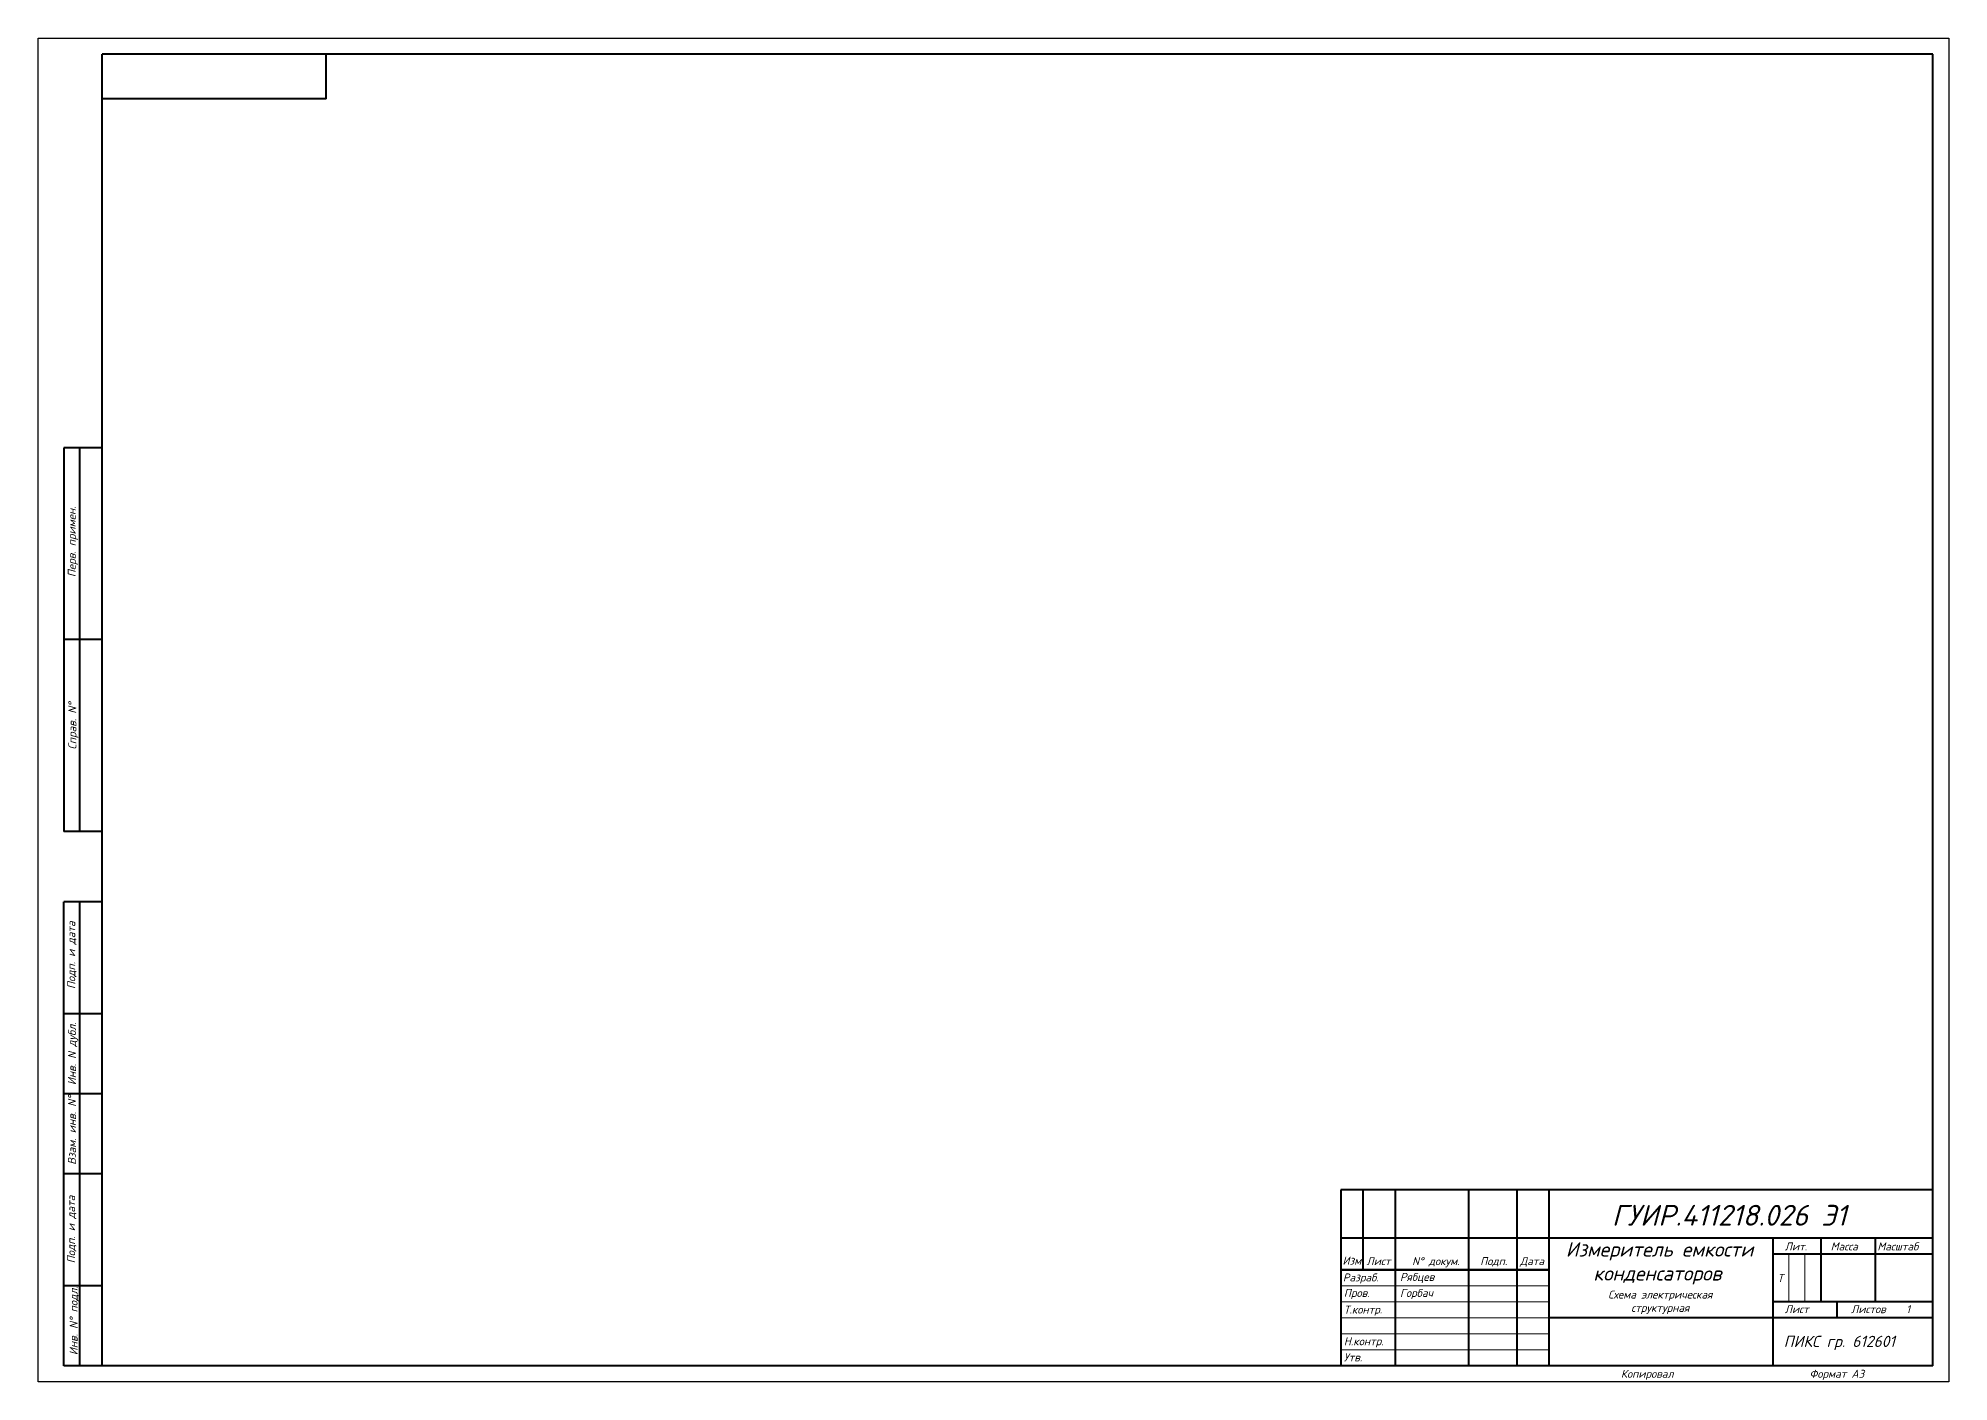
# Model space of a CAD drawing. Header units: millimetres. Extents: x 854 to 2227, y 131 to 625.
# Drawn here: x 854 to 1451, y 131 to 551 of the extents above; entities that cross this region are included whole.
import ezdxf

# ---------------------------------------------------------------- set-up
doc = ezdxf.new("R2010")
doc.units = ezdxf.units.MM
doc.layers.add('KONTUR', color=7, linetype='Continuous')
doc.layers.add('PDF _текст', color=7, linetype='Continuous')
for name, color, linetype, lineweight in [('Основная', 7, 'Continuous', 40), ('текст', 7, 'Continuous', 30), ('тонкая', 7, 'Continuous', 20)]:
    doc.layers.add(name, color=color, linetype=linetype, lineweight=lineweight)
doc.styles.add('PDF ISOCPEUR Italic', font='isocpeui.ttf')

msp = doc.modelspace()

# ---------------------------------------------------------------- linework, layer by layer
at = {"lineweight": 50}
msp.add_line((1326.21, 165.92), (1261.21, 165.92), dxfattribs=at)
at = {"layer": 'KONTUR'}
for p, q in [((854.21, 130.92), (854.21, 550.92)), ((854.21, 550.92), (1451.21, 550.92)), ((1451.21, 550.92), (1451.21, 130.92)), ((1451.21, 130.92), (854.21, 130.92))]:
    msp.add_line(p, q, dxfattribs=at)
at = {"layer": 'Основная'}
for p, q in [((874.21, 175.92), (874.21, 545.92)), ((1446.21, 545.92), (874.21, 545.92)), ((944.21, 531.92), (944.21, 545.92)), ((1446.21, 135.92), (1446.21, 545.92)), ((944.21, 531.92), (874.21, 531.92)), ((862.21, 422.92), (862.21, 302.92)), ((874.21, 422.92), (862.21, 422.92)), ((867.21, 302.92), (867.21, 422.92)), ((874.21, 362.92), (862.21, 362.92)), ((874.21, 302.92), (862.21, 302.92)), ((862.21, 135.92), (862.21, 280.92)), ((874.21, 280.92), (862.21, 280.92)), ((867.21, 135.92), (867.21, 280.92)), ((874.21, 245.92), (862.21, 245.92)), ((874.21, 220.92), (862.21, 220.92)), ((874.21, 195.92), (862.21, 195.92)), ((1261.21, 190.92), (1261.21, 135.92)), ((1446.21, 190.92), (1261.21, 190.92)), ((1268.21, 165.92), (1268.21, 190.92)), ((1278.21, 190.92), (1278.21, 135.92)), ((1301.21, 135.92), (1301.21, 190.92)), ((1316.21, 190.92), (1316.21, 135.92)), ((1326.21, 190.92), (1326.21, 135.92)), ((874.21, 135.92), (874.21, 175.92)), ((1261.21, 175.92), (1446.21, 175.92)), ((1396.21, 175.92), (1396.21, 135.92)), ((1411.21, 175.92), (1411.21, 155.92)), ((1428.21, 175.92), (1428.21, 155.92)), ((1396.21, 170.92), (1446.21, 170.92)), ((874.21, 160.92), (862.21, 160.92)), ((1446.21, 155.92), (1396.21, 155.92)), ((1416.21, 155.92), (1416.21, 150.92)), ((1446.21, 150.92), (1326.21, 150.92)), ((1446.21, 135.92), (862.21, 135.92))]:
    msp.add_line(p, q, dxfattribs=at)
at = {"layer": 'тонкая'}
for p, q in [((1401.19, 170.71), (1401.19, 155.92)), ((1406.27, 170.71), (1406.27, 155.92)), ((1261.21, 160.92), (1326.21, 160.92)), ((1326.21, 155.92), (1261.21, 155.92)), ((1326.21, 150.92), (1261.21, 150.92))]:
    msp.add_line(p, q, dxfattribs=at)
for points in [[(1261.21, 145.92), (1326.21, 145.92)], [(1261.21, 140.92), (1326.21, 140.92)]]:
    msp.add_lwpolyline(points, dxfattribs=at)

# ---------------------------------------------------------------- texts
at = {"linetype": 'ByBlock', "insert": (1341.15, 159.44), "char_height": 2.5, "attachment_point": 1}
msp.add_mtext_dynamic_manual_height_columns('\\pxqc;{\\fISOCPEUR|b0|i1|c204|p34;Схема электрическая структурная}', width=39.7975, gutter_width=12.5, heights=[0], dxfattribs=at)
at = {"layer": 'PDF _текст', "attachment_point": 7, "style": 'PDF ISOCPEUR Italic'}
for s, insert, char_height in [('ГУИР.411218.026 Э1', (1345.93, 179.73), 6.5), ('\\pxql;Измеритель емкости\\P   конденсаторов', (1331.54, 161.34), 4.5)]:
    msp.add_mtext(s, dxfattribs=dict(at, insert=insert, char_height=char_height))
at = {"layer": 'текст', "style": 'PDF ISOCPEUR Italic'}
for s, p in [('Перв. примен.', (865.96, 382.43)), ('Справ. N%%d', (866.11, 328.55)), ('Подп. и дата', (865.78, 253.69)), ('Инв. N дубл.', (866.02, 223.66)), ('Взам. инв. N%%d', (866.02, 198.74)), ('Подп. и дата', (865.73, 167.95)), ('Инв. N%%D подл.', (866.52, 139.25))]:
    msp.add_text(s, height=2.5, rotation=90, dxfattribs=at).set_placement(p)
for s, p in [('Лит.', (1399.92, 171.98)), ('Масса', (1414.3, 171.98)), ('Масштаб', (1428.89, 171.98)), ('Изм', (1261.75, 167.53)), ('Лист', (1269.23, 167.38)), ('N%%D докум. ', (1283.51, 167.38)), ('Подп.', (1304.76, 167.38)), ('Дата', (1317.21, 167.38)), ('Разраб.', (1261.87, 162.28)), ('Рябцев', (1279.72, 162.45)), ('Пров.', (1262.17, 157.45)), ('Горбач', (1279.72, 157.45)), ('Т.контр.', (1262.17, 152.25)), ('Лист', (1399.92, 152.37)), ('Листов    1', (1420.65, 152.37)), ('Н.контр.', (1262.17, 142.33)), ('Утв.', (1262.17, 137.31)), ('Копировал', (1348.74, 132.17)), ('Формат А3', (1407.67, 132.17))]:
    msp.add_text(s, height=2.5, dxfattribs=at).set_placement(p)
at = {"layer": 'текст', "attachment_point": 7, "style": 'PDF ISOCPEUR Italic'}
for s, insert, char_height in [('Т', (1397.67, 162.09), 2.5), ('ПИКС гр. 612601', (1399.63, 140.86), 3.5)]:
    msp.add_mtext(s, dxfattribs=dict(at, insert=insert, char_height=char_height))

doc.saveas('drawing.dxf')
